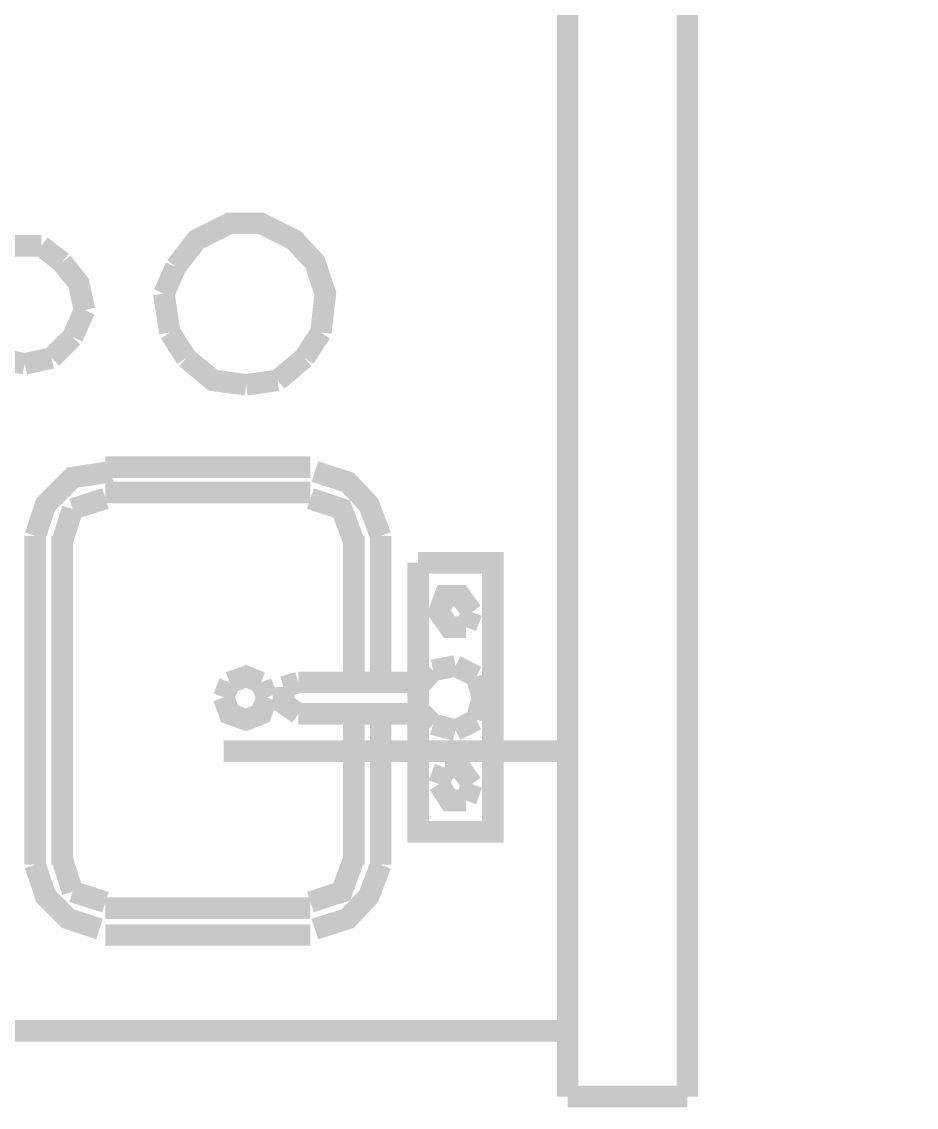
# Model space of a CAD drawing. Header units: inches. Extents: x -524 to 1067, y -71 to 1110.
# Drawn here: x 771.07 to 809.57, y 349.12 to 395.87 of the extents above; entities that cross this region are included whole.
import ezdxf

# ---------------------------------------------------------------- set-up
doc = ezdxf.new("R2010")
doc.units = ezdxf.units.IN
doc.header["$MEASUREMENT"] = 0
doc.layers.add('P', color=7, linetype='Continuous')

msp = doc.modelspace()

# ---------------------------------------------------------------- linework, layer by layer
at = {"layer": 'P', "const_width": 0.927}
for points in [[(799.719, 472.226), (799.719, 349.585)], [(794.569, 463.149), (794.569, 349.585)], [(794.569, 349.585), (794.569, 463.149)], [(764.695, 433.02), (764.695, 352.417), (794.569, 352.417)], [(783.944, 382.481), (784.138, 384.156), (783.689, 385.506), (782.787, 386.473), (781.371, 387.182), (780.017, 387.182), (778.601, 386.473), (777.7, 385.313)], [(771.907, 386.214), (770.491, 386.214)], [(772.809, 385.506), (771.907, 386.214)], [(773.776, 383.448), (773.517, 384.605), (772.809, 385.506)], [(777.7, 385.313), (777.185, 384.156)], [(777.185, 384.156), (777.444, 382.481)], [(773.258, 382.287), (773.776, 383.448)], [(777.444, 382.481), (778.152, 381.386)], [(783.236, 381.386), (783.944, 382.481)], [(772.356, 381.386), (773.258, 382.287)], [(770.039, 381.386), (771.199, 381.13)], [(771.199, 381.13), (772.356, 381.386)], [(778.152, 381.386), (779.309, 380.422), (780.729, 380.229)], [(782.079, 380.422), (783.236, 381.386)], [(780.729, 380.229), (782.079, 380.422)], [(774.933, 376.495), (773.258, 376.236), (772.101, 375.079), (771.648, 373.725)], [(774.674, 376.688), (783.495, 376.688)], [(786.521, 373.725), (786.007, 375.079), (785.105, 376.042), (783.689, 376.495)], [(774.674, 375.593), (783.495, 375.593)], [(774.674, 375.334), (773.258, 374.885)], [(785.364, 373.469), (784.846, 374.885), (783.495, 375.334)], [(773.258, 374.885), (772.809, 373.469)], [(833.516, 370.892), (834.933, 370.699), (833.776, 370.892)], [(771.648, 359.563), (771.648, 373.725)], [(772.809, 359.563), (772.809, 373.725)], [(785.364, 373.725), (785.364, 367.418)], [(786.521, 373.725), (786.521, 367.418)], [(788.131, 367.418), (788.131, 372.568)], [(788.131, 372.568), (791.35, 372.568), (791.35, 366.516)], [(790.448, 370.443), (789.934, 371.151), (789.288, 371.151), (789.032, 370.443), (789.481, 369.797), (790.189, 369.797)], [(790.189, 369.797), (790.448, 370.443)], [(794.569, 349.585), (794.569, 369.089)], [(788.773, 367.932), (788.131, 367.224)], [(789.74, 368.126), (788.773, 367.932)], [(790.642, 367.673), (789.74, 368.126)], [(781.371, 367.418), (780.729, 367.673), (780.017, 367.418)], [(790.897, 366.772), (790.642, 367.673)], [(780.017, 367.418), (779.762, 366.772)], [(781.627, 366.772), (781.371, 367.418)], [(782.981, 367.418), (782.335, 367.224)], [(782.335, 367.224), (782.335, 366.516), (782.981, 366.064)], [(782.981, 367.418), (788.324, 367.418)], [(788.131, 367.224), (788.131, 366.257)], [(779.762, 366.772), (780.017, 366.064), (780.729, 365.808), (781.371, 366.064), (781.627, 366.772)], [(791.35, 366.516), (791.35, 360.979), (788.131, 360.979), (788.131, 366.064)], [(790.642, 365.808), (790.897, 366.772)], [(782.981, 366.064), (788.324, 366.064)], [(785.364, 366.064), (785.364, 359.563)], [(786.521, 366.064), (786.521, 359.563)], [(788.131, 366.257), (788.773, 365.615)], [(788.773, 365.615), (789.74, 365.355)], [(789.74, 365.355), (790.642, 365.808)], [(779.762, 364.454), (794.569, 364.454)], [(789.288, 363.746), (789.032, 363.038)], [(790.448, 363.038), (789.934, 363.746), (789.288, 363.746)], [(789.032, 363.038), (789.481, 362.33), (790.189, 362.33)], [(790.189, 362.33), (790.448, 363.038)], [(771.648, 359.563), (772.101, 358.209), (773.064, 357.246), (774.418, 356.793)], [(772.809, 359.819), (773.258, 358.403)], [(783.495, 357.954), (784.846, 358.403), (785.364, 359.819)], [(783.689, 356.793), (785.105, 357.246), (786.007, 358.209), (786.521, 359.563)], [(773.258, 358.403), (774.674, 357.954)], [(783.495, 357.694), (774.674, 357.694)], [(783.495, 356.537), (774.674, 356.537)], [(794.569, 349.585), (799.719, 349.585)]]:
    msp.add_lwpolyline(points, dxfattribs=at)

doc.saveas('drawing.dxf')
